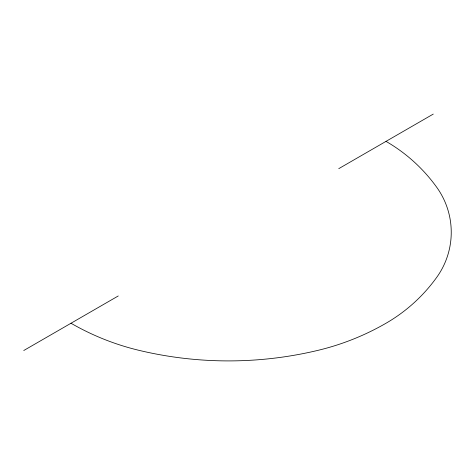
<?xml version="1.0" encoding="UTF-8"?>
<svg xmlns="http://www.w3.org/2000/svg" width="475" height="475" viewBox="0 0 475 475"><rect width="100%" height="100%" fill="white"/><g stroke="black" fill="none" stroke-linecap="round" stroke-linejoin="round"><path stroke-width="0.71" d="M23.75 350.52L118.251 295.961M338.758 168.655L433.259 114.089M71.001 323.243A254.535 254.535 0 0 0 139.068 350.36A384.536 384.536 0 0 0 317.941 350.36A254.535 254.535 0 0 0 386.009 323.243A162.521 162.521 0 0 0 436.798 277.234A77.069 77.069 0 0 0 436.798 187.382A162.521 162.521 0 0 0 386.009 141.372"/></g></svg>
